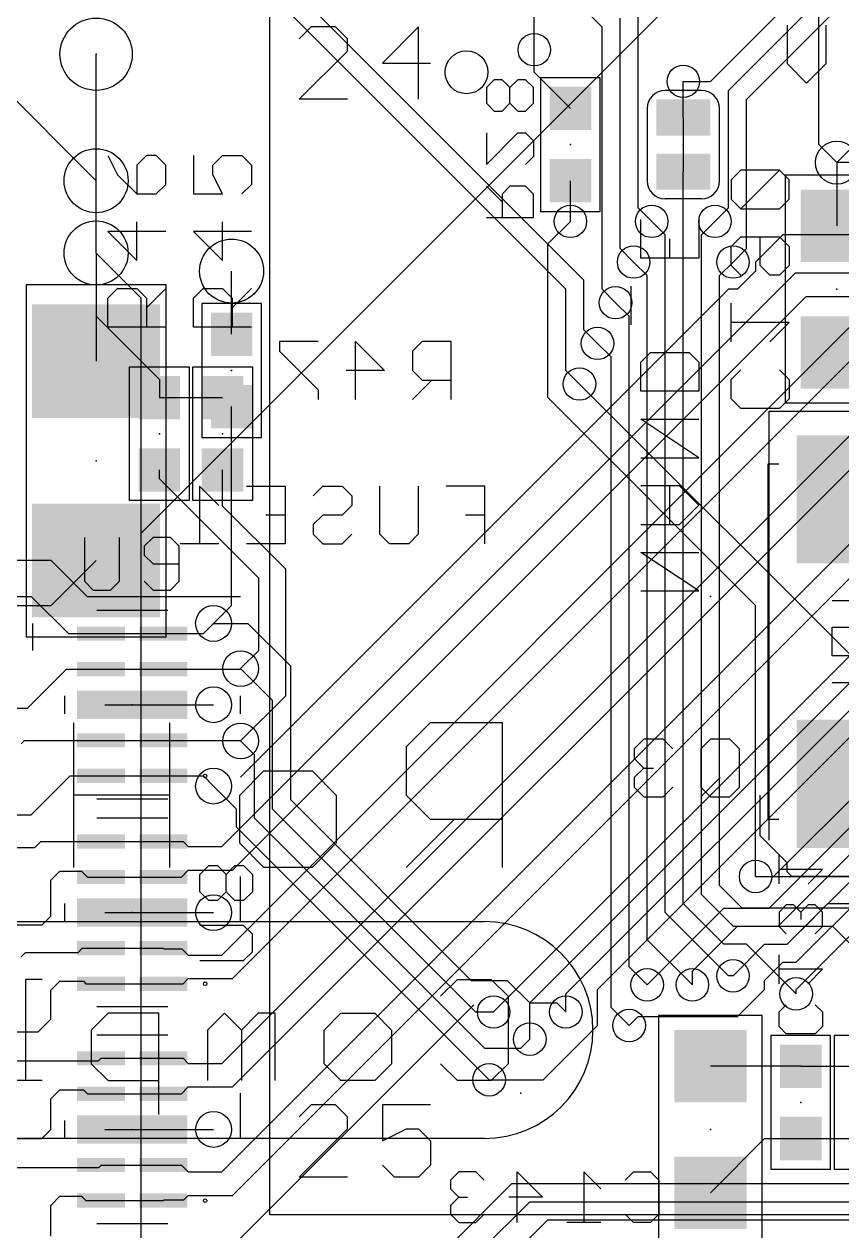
# Model space of a CAD drawing. Extents: x -61 to 136, y 23 to 123.
# Drawn here: x 42.3 to 53.79, y 64.23 to 81.2 of the extents above; entities that cross this region are included whole.
import ezdxf

# ---------------------------------------------------------------- set-up
doc = ezdxf.new("R2010")
doc.units = 0
for name, color, linetype in [('1', 14, 'CONTINUOUS'), ('13', 94, 'CONTINUOUS'), ('14', 94, 'CONTINUOUS'), ('16', 134, 'CONTINUOUS'), ('18', 94, 'CONTINUOUS'), ('21', 251, 'CONTINUOUS'), ('22', 54, 'CONTINUOUS'), ('23', 251, 'CONTINUOUS'), ('24', 54, 'CONTINUOUS'), ('25', 251, 'CONTINUOUS'), ('26', 54, 'CONTINUOUS'), ('3', 214, 'CONTINUOUS'), ('39', 14, 'CONTINUOUS'), ('40', 134, 'CONTINUOUS'), ('41', 14, 'CONTINUOUS')]:
    doc.layers.add(name, color=color, linetype=linetype)

# ---------------------------------------------------------------- blocks, each defined once
blk = doc.blocks.new('PIE')
blk.add_circle((0, 0), 0.5)
blk = doc.blocks.new('RECT')
blk.add_solid([(-0.5, -0.5), (0.5, -0.5), (-0.5, 0.5), (0.5, 0.5)])
blk = doc.blocks.new('ROUNDV')
blk.add_circle((0, 0), 0.5)

msp = doc.modelspace()

# ---------------------------------------------------------------- linework, layer by layer
at = {"layer": '1'}
for p, q in [((49.911, 77.47), (43.561, 83.82)), ((50.165, 77.597), (43.815, 83.947)), ((50.419, 81.153), (49.193, 82.379)), ((52.451, 80.137), (54.693, 82.379)), ((51.943, 80.391), (53.693, 82.141)), ((52.197, 80.264), (54.193, 82.26)), ((49.4665, 80.8355), (49.4665, 81.7245)), ((50.673, 78.0415), (50.673, 81.28)), ((50.927, 78.613), (50.927, 81.407)), ((50.419, 77.47), (50.419, 81.153)), ((51.562, 80.391), (51.943, 80.391)), ((52.197, 78.613), (52.197, 80.264)), ((52.451, 78.0415), (52.451, 80.137)), ((43.307, 77.978), (43.307, 78.994)), ((51.1175, 78.4225), (50.927, 78.613)), ((52.0065, 78.4225), (52.197, 78.613)), ((50.8635, 77.851), (50.673, 78.0415)), ((52.2605, 77.851), (52.451, 78.0415)), ((43.307, 77.978), (43.307, 77.089)), ((45.0723, 69.6341), (53.1368, 77.6986)), ((53.1368, 77.6986), (57.1246, 77.6986)), ((50.165, 76.8985), (50.165, 77.597)), ((45.2247, 69.3039), (53.2892, 77.3684)), ((49.911, 76.327), (49.911, 77.47)), ((50.6095, 77.2795), (50.419, 77.47)), ((53.2892, 77.3684), (57.1754, 77.3684)), ((43.307, 77.089), (44.196, 76.2)), ((45.0723, 68.1101), (53.8988, 76.9366)), ((50.3555, 76.708), (50.165, 76.8985)), ((45.2247, 67.7799), (54.0512, 76.6064)), ((50.1015, 76.1365), (49.911, 76.327)), ((44.196, 76.2), (44.196, 75.946)), ((45.0723, 66.5861), (54.6608, 76.1746)), ((44.196, 75.946), (45.085, 75.946)), ((45.2247, 66.2559), (54.8132, 75.8444)), ((45.0723, 65.0621), (55.4228, 75.4126)), ((45.2247, 64.7319), (55.5752, 75.0824)), ((44.196, 74.803), (44.196, 74.93)), ((45.593, 73.406), (44.196, 74.803)), ((45.085, 74.422), (45.085, 74.93)), ((45.974, 73.533), (45.085, 74.422)), ((48.895, 67.31), (55.626, 74.041)), ((49.403, 67.437), (55.753, 73.787)), ((45.974, 71.755), (45.974, 73.533)), ((49.911, 67.564), (55.88, 73.533)), ((45.593, 72.39), (45.593, 73.406)), ((50.3555, 67.6275), (56.007, 73.279)), ((42.164, 73.152), (42.3926, 73.152)), ((42.3926, 73.152), (42.9166, 72.628)), ((44.815, 72.628), (44.958, 72.771)), ((42.9166, 72.628), (43.3775, 72.628)), ((43.3775, 72.628), (44.2525, 72.628)), ((44.2525, 72.628), (44.815, 72.628)), ((45.339, 72.136), (45.593, 72.39)), ((42.3446, 71.58), (42.8926, 72.128)), ((42.8926, 72.128), (43.3775, 72.128)), ((43.3775, 72.128), (44.2525, 72.128)), ((44.2525, 72.128), (45.331, 72.128)), ((45.331, 72.128), (45.339, 72.136)), ((45.339, 71.12), (45.974, 71.755)), ((41.491, 71.58), (42.3446, 71.58)), ((43.4275, 71.628), (44.2025, 71.628)), ((44.2025, 71.628), (44.958, 71.628)), ((42.251, 71.08), (42.299, 71.128)), ((42.299, 71.128), (43.3775, 71.128)), ((43.3775, 71.128), (44.2525, 71.128)), ((44.2525, 71.128), (45.331, 71.128)), ((45.331, 71.128), (45.339, 71.12)), ((52.832, 69.215), (54.61, 70.993)), ((52.7685, 68.7705), (54.737, 70.739)), ((42.394, 70.08), (42.942, 70.628)), ((42.942, 70.628), (43.3775, 70.628)), ((43.3775, 70.628), (44.2525, 70.628)), ((44.2525, 70.628), (44.815, 70.628)), ((44.815, 70.628), (44.958, 70.485)), ((52.8955, 68.5165), (54.864, 70.485)), ((53.0225, 68.2625), (54.991, 70.231)), ((41.491, 70.08), (42.394, 70.08)), ((53.1495, 68.0085), (55.118, 69.977)), ((53.1495, 67.6275), (55.245, 69.723)), ((41.5324, 69.6214), (42.4434, 69.6214)), ((42.4434, 69.6214), (42.529, 69.707)), ((42.529, 69.707), (43.3775, 69.707)), ((43.3775, 69.707), (44.2525, 69.707)), ((44.2525, 69.707), (44.5295, 69.707)), ((44.5295, 69.707), (44.6024, 69.6341)), ((44.6024, 69.6341), (45.0723, 69.6341)), ((42.672, 69.1642), (42.799, 69.2912)), ((42.799, 69.2912), (43.1038, 69.2912)), ((43.1038, 69.2912), (43.188, 69.207)), ((43.188, 69.207), (43.3775, 69.207)), ((43.3775, 69.207), (44.2525, 69.207)), ((44.2525, 69.207), (44.5055, 69.207)), ((44.5055, 69.207), (44.6024, 69.3039)), ((44.6024, 69.3039), (45.2247, 69.3039)), ((52.578, 69.215), (52.832, 69.215)), ((42.672, 68.6562), (42.672, 69.1642)), ((43.4275, 68.707), (44.2025, 68.707)), ((44.2025, 68.707), (44.958, 68.707)), ((51.054, 67.691), (52.1335, 68.7705)), ((52.1335, 68.7705), (52.7685, 68.7705)), ((42.545, 68.5292), (41.5418, 68.5292)), ((42.545, 68.5292), (42.672, 68.6562)), ((51.689, 67.8815), (52.324, 68.5165)), ((52.324, 68.5165), (52.8955, 68.5165)), ((43.053, 68.1482), (43.1118, 68.207)), ((43.1118, 68.207), (43.3775, 68.207)), ((43.3775, 68.207), (44.2525, 68.207)), ((44.2525, 68.207), (44.2605, 68.199)), ((44.2605, 68.199), (44.5135, 68.199)), ((44.5135, 68.199), (44.6024, 68.1101)), ((52.2605, 67.818), (52.705, 68.2625)), ((52.705, 68.2625), (53.0225, 68.2625)), ((42.2482, 68.08), (42.3164, 68.1482)), ((42.3164, 68.1482), (43.053, 68.1482)), ((44.6024, 68.1101), (45.0723, 68.1101)), ((51.689, 67.691), (51.689, 67.8815)), ((52.705, 67.7545), (52.959, 68.0085)), ((52.959, 68.0085), (53.1495, 68.0085)), ((42.672, 67.6148), (42.799, 67.7418)), ((42.799, 67.7418), (43.1292, 67.7418)), ((43.1292, 67.7418), (43.164, 67.707)), ((43.164, 67.707), (43.3775, 67.707)), ((43.3775, 67.707), (44.2525, 67.707)), ((44.2525, 67.707), (44.5295, 67.707)), ((44.5295, 67.707), (44.6024, 67.7799)), ((44.6024, 67.7799), (45.2247, 67.7799)), ((52.705, 67.6275), (52.705, 67.7545)), ((42.672, 67.2084), (42.672, 67.6148)), ((49.911, 67.31), (49.911, 67.564)), ((50.3555, 67.1195), (50.3555, 67.6275)), ((52.324, 67.2465), (52.705, 67.6275)), ((53.1495, 67.564), (53.1495, 67.6275)), ((49.403, 66.929), (49.403, 67.437)), ((42.4942, 67.0306), (42.672, 67.2084)), ((50.8, 67.1195), (50.927, 67.2465)), ((50.927, 67.2465), (52.324, 67.2465)), ((41.5404, 67.0306), (42.4942, 67.0306)), ((49.5935, 66.3575), (50.3555, 67.1195)), ((43.3427, 66.6242), (43.3775, 66.659)), ((43.3775, 66.659), (44.2525, 66.659)), ((44.2525, 66.659), (44.5295, 66.659)), ((44.5295, 66.659), (44.6024, 66.5861)), ((41.5352, 66.6242), (43.3427, 66.6242)), ((44.6024, 66.5861), (45.0723, 66.5861)), ((48.8315, 66.3575), (49.5935, 66.3575)), ((42.672, 66.0908), (42.799, 66.2178)), ((42.799, 66.2178), (43.1292, 66.2178)), ((43.1292, 66.2178), (43.188, 66.159)), ((43.188, 66.159), (43.3775, 66.159)), ((43.3775, 66.159), (44.2525, 66.159)), ((44.2525, 66.159), (44.5055, 66.159)), ((44.5055, 66.159), (44.6024, 66.2559)), ((44.6024, 66.2559), (45.2247, 66.2559)), ((42.672, 65.659), (42.672, 66.0908)), ((42.545, 65.532), (42.672, 65.659)), ((43.4275, 65.659), (44.2025, 65.659)), ((44.2025, 65.659), (44.958, 65.659)), ((41.539, 65.532), (42.545, 65.532)), ((43.3441, 65.1256), (43.3775, 65.159)), ((43.3775, 65.159), (44.2525, 65.159)), ((44.2525, 65.159), (44.5055, 65.159)), ((44.5055, 65.159), (44.6024, 65.0621)), ((41.5366, 65.1256), (43.3441, 65.1256)), ((44.6024, 65.0621), (45.0723, 65.0621)), ((48.193, 63.941), (49.149, 64.897)), ((49.149, 64.897), (57.912, 64.897)), ((42.672, 64.5922), (42.799, 64.7192)), ((42.799, 64.7192), (43.1038, 64.7192)), ((43.1038, 64.7192), (43.164, 64.659)), ((43.164, 64.659), (43.3775, 64.659)), ((43.3775, 64.659), (44.2525, 64.659)), ((44.2525, 64.659), (44.2619, 64.6684)), ((44.2619, 64.6684), (44.5389, 64.6684)), ((44.5389, 64.6684), (44.6024, 64.7319)), ((44.6024, 64.7319), (45.2247, 64.7319)), ((48.693, 63.933), (49.403, 64.643)), ((49.403, 64.643), (58.039, 64.643)), ((42.672, 64.1604), (42.672, 64.5922)), ((49.193, 63.925), (49.657, 64.389)), ((49.657, 64.389), (58.166, 64.389))]:
    msp.add_line(p, q, dxfattribs=at)
at = {"layer": '13'}
for p, q in [((43.942, 74.041), (53.086, 83.185)), ((43.307, 78.994), (40.386, 81.915)), ((55.245, 79.248), (53.721, 79.248)), ((43.307, 77.978), (43.307, 78.994)), ((43.942, 54.356), (43.942, 74.041))]:
    msp.add_line(p, q, dxfattribs=at)
at = {"layer": '14'}
for p, q in [((53.467, 79.502), (53.467, 86.995)), ((53.721, 79.248), (53.467, 79.502)), ((55.245, 79.248), (53.721, 79.248)), ((43.307, 77.978), (43.307, 78.994)), ((49.657, 78.105), (49.9745, 78.4225)), ((49.657, 75.946), (49.657, 78.105)), ((43.942, 77.343), (43.307, 77.978)), ((43.942, 58.4454), (43.942, 77.343)), ((52.578, 73.025), (49.657, 75.946)), ((52.578, 69.215), (52.578, 73.025)), ((52.578, 69.215), (55.499, 69.215)), ((53.213, 68.453), (53.594, 68.834)), ((53.594, 68.834), (54.864, 68.834))]:
    msp.add_line(p, q, dxfattribs=at)
at = {"layer": '16'}
for p, q in [((43.307, 78.994), (43.307, 80.772)), ((49.4665, 80.518), (49.4665, 80.8355)), ((49.9745, 80.01), (49.4665, 80.518)), ((51.562, 79.883), (51.562, 80.391)), ((51.562, 79.883), (51.562, 79.121)), ((51.562, 79.883), (51.562, 79.121)), ((53.721, 79.248), (53.975, 79.502)), ((53.721, 79.248), (53.721, 78.359)), ((51.562, 68.834), (51.562, 79.121)), ((43.307, 77.978), (43.307, 78.994)), ((49.9745, 78.4225), (49.9745, 78.994)), ((51.308, 78.232), (51.1175, 78.4225)), ((51.816, 78.232), (52.0065, 78.4225)), ((51.308, 68.707), (51.308, 78.232)), ((51.816, 68.961), (51.816, 78.232)), ((43.307, 77.978), (43.307, 76.457)), ((45.212, 76.835), (45.212, 77.724)), ((51.054, 77.6605), (50.8635, 77.851)), ((52.07, 77.6605), (52.2605, 77.851)), ((51.054, 68.326), (51.054, 77.6605)), ((52.07, 69.088), (52.07, 77.6605)), ((50.8, 77.089), (50.6095, 77.2795)), ((50.8, 67.945), (50.8, 77.089)), ((50.546, 76.5175), (50.3555, 76.708)), ((50.546, 67.3735), (50.546, 76.5175)), ((45.212, 73.025), (45.212, 75.819)), ((52.7685, 75.7555), (55.9435, 75.7555)), ((52.7685, 69.723), (52.7685, 75.7555)), ((42.675, 73.025), (43.307, 73.657)), ((39.878, 73.025), (42.675, 73.025)), ((44.958, 72.771), (45.212, 73.025)), ((44.958, 72.771), (45.4406, 72.771)), ((45.4406, 72.771), (46.0375, 72.1741)), ((45.339, 72.136), (45.7835, 71.6915)), ((46.0375, 72.1741), (46.0375, 70.2945)), ((45.7835, 71.6915), (45.7835, 70.1675)), ((45.339, 71.12), (45.5295, 70.9295)), ((45.5295, 70.9295), (45.5295, 70.0405)), ((44.958, 70.485), (45.2755, 70.1675)), ((46.0375, 70.2945), (48.5775, 67.7545)), ((52.6415, 69.7865), (52.6415, 70.358)), ((45.2755, 70.1675), (45.2755, 69.9135)), ((45.7835, 70.1675), (48.641, 67.31)), ((45.2755, 69.9135), (48.8315, 66.3575)), ((45.5295, 70.0405), (48.768, 66.802)), ((53.0225, 69.4055), (52.6415, 69.7865)), ((53.0225, 69.2785), (53.0225, 69.4055)), ((53.086, 69.215), (53.0225, 69.2785)), ((55.118, 69.215), (53.086, 69.215)), ((52.3875, 68.7705), (52.07, 69.088)), ((52.2605, 68.5165), (51.816, 68.961)), ((52.197, 67.818), (51.308, 68.707)), ((52.1335, 68.2625), (51.562, 68.834)), ((54.1655, 68.7705), (52.3875, 68.7705)), ((52.2605, 68.5165), (53.6575, 68.5165)), ((53.6575, 68.5165), (54.1655, 68.0085)), ((51.689, 67.691), (51.054, 68.326)), ((52.451, 68.2625), (52.1335, 68.2625)), ((53.1495, 67.564), (52.451, 68.2625)), ((51.054, 67.691), (50.8, 67.945)), ((48.5775, 67.7545), (49.0855, 67.7545)), ((49.0855, 67.7545), (49.403, 67.437)), ((52.2605, 67.818), (52.197, 67.818)), ((49.403, 67.437), (49.784, 67.437)), ((49.784, 67.437), (49.911, 67.31)), ((50.546, 67.3735), (50.8, 67.1195)), ((48.641, 67.31), (48.895, 67.31)), ((49.276, 66.802), (49.403, 66.929)), ((48.768, 66.802), (49.276, 66.802)), ((53.213, 66.548), (51.943, 66.548)), ((53.213, 66.548), (54.102, 66.548)), ((51.943, 64.77), (52.705, 65.532)), ((52.705, 65.532), (53.213, 65.532)), ((53.213, 65.532), (54.102, 65.532))]:
    msp.add_line(p, q, dxfattribs=at)
at = {"layer": '21'}
for p, q in [((45.748, 64.457), (45.748, 81.852)), ((46.3319, 81.1559), (46.1624, 80.9864)), ((46.6708, 81.1559), (46.3319, 81.1559)), ((46.8403, 80.9864), (46.6708, 81.1559)), ((47.8402, 81.1559), (47.3318, 80.6474)), ((47.8402, 80.139), (47.8402, 81.1559)), ((46.8403, 80.8169), (46.8403, 80.9864)), ((46.1624, 80.139), (46.8403, 80.8169)), ((47.3318, 80.6474), (48.0097, 80.6474)), ((46.8403, 80.139), (46.1624, 80.139)), ((44.315, 72.953), (43.315, 72.953)), ((44.315, 70.303), (43.315, 70.303)), ((44.315, 70.032), (43.315, 70.032)), ((44.315, 67.382), (43.315, 67.382)), ((44.315, 66.984), (43.315, 66.984)), ((46.3319, 66.0059), (46.1624, 65.8364)), ((46.6708, 66.0059), (46.3319, 66.0059)), ((46.8403, 65.8364), (46.6708, 66.0059)), ((48.0097, 66.0059), (47.3318, 66.0059)), ((47.3318, 66.0059), (47.3318, 65.4974)), ((46.8403, 65.6669), (46.8403, 65.8364)), ((46.1624, 64.989), (46.8403, 65.6669)), ((47.3318, 65.4974), (47.6708, 65.6669)), ((47.6708, 65.6669), (47.8402, 65.6669)), ((47.8402, 65.6669), (48.0097, 65.4974)), ((48.0097, 65.4974), (48.0097, 65.1585)), ((47.5013, 64.989), (47.3318, 65.1585)), ((48.0097, 65.1585), (47.8402, 64.989)), ((46.8403, 64.989), (46.1624, 64.989)), ((47.8402, 64.989), (47.5013, 64.989)), ((58.138, 64.457), (45.748, 64.457)), ((44.315, 64.334), (43.315, 64.334))]:
    msp.add_line(p, q, dxfattribs=at)
for centre in [(44.84, 70.628), (44.84, 67.707), (44.84, 64.659)]:
    msp.add_circle(centre, 0.025, dxfattribs=at)
at = {"layer": '22'}
for p, q in [((51.816, 80.264), (51.308, 80.264)), ((51.054, 80.01), (51.054, 78.994)), ((52.07, 78.994), (52.07, 80.01)), ((51.816, 78.74), (51.308, 78.74)), ((52.756, 70.017), (52.756, 75.017)), ((52.756, 75.017), (52.906, 75.017)), ((53.656, 73.092), (54.356, 73.092)), ((53.656, 72.717), (55.056, 72.717)), ((53.656, 72.317), (53.656, 72.717)), ((55.056, 72.317), (53.656, 72.317)), ((53.656, 71.942), (54.356, 71.942)), ((42.9886, 71.3757), (42.9886, 69.342)), ((44.3444, 69.342), (44.3444, 71.3757)), ((48.0051, 71.3757), (47.6662, 71.0368)), ((49.022, 71.3757), (48.0051, 71.3757)), ((49.022, 69.342), (49.022, 71.3757)), ((47.6662, 71.0368), (47.6662, 70.3589)), ((45.3274, 70.3589), (45.6663, 70.6978)), ((45.6663, 70.6978), (46.3442, 70.6978)), ((46.3442, 70.6978), (46.6832, 70.3589)), ((44.3444, 70.3589), (42.9886, 70.3589)), ((45.3274, 69.681), (45.3274, 70.3589)), ((46.6832, 70.3589), (46.6832, 69.681)), ((47.6662, 70.3589), (48.0051, 70.0199)), ((48.3441, 70.0199), (47.6662, 69.342)), ((48.0051, 70.0199), (49.022, 70.0199)), ((52.906, 70.017), (52.756, 70.017)), ((45.6663, 69.342), (45.3274, 69.681)), ((46.6832, 69.681), (46.3442, 69.342)), ((46.3442, 69.342), (45.6663, 69.342)), ((36.957, 68.58), (48.768, 68.58)), ((42.5496, 67.7684), (42.3123, 67.7684)), ((42.3123, 67.7684), (42.3123, 66.3448)), ((48.1491, 67.5311), (48.3864, 67.7684)), ((48.3864, 67.7684), (48.8609, 67.7684)), ((48.8609, 67.7684), (49.0982, 67.5311)), ((49.0982, 67.5311), (49.0982, 66.5821)), ((43.4749, 67.2939), (43.2377, 67.0566)), ((44.1867, 67.2939), (43.4749, 67.2939)), ((44.1867, 65.8703), (44.1867, 67.2939)), ((45.1121, 67.2939), (44.8748, 67.0566)), ((45.3494, 67.0566), (45.1121, 67.2939)), ((45.5866, 67.2939), (45.3494, 67.0566)), ((45.8239, 67.2939), (45.5866, 67.2939)), ((45.8239, 66.3448), (45.8239, 67.2939)), ((46.512, 67.0566), (46.7492, 67.2939)), ((46.7492, 67.2939), (47.2238, 67.2939)), ((47.2238, 67.2939), (47.461, 67.0566)), ((43.2377, 67.0566), (43.2377, 66.5821)), ((44.8748, 67.0566), (44.8748, 66.3448)), ((45.3494, 67.0566), (45.3494, 66.3448)), ((46.512, 66.5821), (46.512, 67.0566)), ((47.461, 67.0566), (47.461, 66.5821)), ((43.2377, 66.5821), (43.4749, 66.3448)), ((46.7492, 66.3448), (46.512, 66.5821)), ((47.461, 66.5821), (47.2238, 66.3448)), ((48.3864, 66.3448), (48.1491, 66.5821)), ((49.0982, 66.5821), (48.8609, 66.3448)), ((42.5496, 66.3448), (42.075, 66.3448)), ((43.4749, 66.3448), (44.1867, 66.3448)), ((47.2238, 66.3448), (46.7492, 66.3448)), ((48.8609, 66.3448), (48.3864, 66.3448)), ((48.768, 65.532), (36.957, 65.532))]:
    msp.add_line(p, q, dxfattribs=at)
for centre, radius, start, end in [((51.308, 80.01), 0.254, 90, 180), ((51.816, 80.01), 0.254, 0, 90), ((51.308, 78.994), 0.254, 180, 270), ((51.816, 78.994), 0.254, 270, 0), ((48.768, 67.056), 1.524, 0, 90), ((48.768, 67.056), 1.524, 270, 0)]:
    msp.add_arc(centre, radius, start, end, dxfattribs=at)
at = {"layer": '23'}
for p in [(44.196, 75.438), (45.085, 75.438), (51.943, 73.152), (43.815, 71.628), (43.815, 68.707), (43.815, 65.659)]:
    msp.add_point(p, dxfattribs=at)
at = {"layer": '24'}
for p in [(43.307, 80.772), (49.9745, 79.502), (51.562, 79.502), (53.721, 77.47), (45.212, 76.327), (43.307, 75.057), (49.276, 66.167), (53.213, 66.04), (51.943, 65.659)]:
    msp.add_point(p, dxfattribs=at)
at = {"layer": '25'}
for p, q in [((43.4714, 79.35), (43.607, 79.0788)), ((44.0137, 79.35), (43.8782, 79.2144)), ((43.8782, 79.2144), (43.8782, 78.8076)), ((44.1493, 79.35), (44.0137, 79.35)), ((44.2849, 79.2144), (44.1493, 79.35)), ((44.2849, 78.9432), (44.2849, 79.2144)), ((44.6779, 79.35), (44.6779, 78.8076)), ((44.9491, 79.2144), (45.0847, 79.35)), ((44.9491, 79.0788), (44.9491, 79.2144)), ((45.0847, 79.35), (45.3558, 79.35)), ((45.3558, 79.35), (45.4914, 79.2144)), ((45.4914, 79.2144), (45.4914, 78.9432)), ((43.607, 79.0788), (43.8782, 78.8076)), ((45.0847, 78.8076), (44.9491, 79.0788)), ((44.1493, 78.8076), (44.2849, 78.9432)), ((45.4914, 78.9432), (45.3558, 78.8076)), ((43.8782, 78.8076), (44.1493, 78.8076)), ((44.6779, 78.8076), (45.0847, 78.8076)), ((43.8782, 77.8721), (43.8782, 78.4144)), ((45.0847, 77.8721), (45.0847, 78.4144)), ((44.2849, 78.2789), (43.4714, 78.2789)), ((43.4714, 78.2789), (43.8782, 77.8721)), ((45.4914, 78.2789), (44.6779, 78.2789)), ((44.6779, 78.2789), (45.0847, 77.8721)), ((43.4714, 77.3433), (43.607, 77.4789)), ((43.607, 77.4789), (43.8782, 77.4789)), ((43.8782, 77.4789), (44.0137, 77.3433)), ((44.0137, 77.2078), (44.2849, 77.4789)), ((44.6779, 77.3433), (44.8135, 77.4789)), ((44.8135, 77.4789), (45.0847, 77.4789)), ((45.0847, 77.4789), (45.2202, 77.3433)), ((45.2202, 77.2078), (45.4914, 77.4789)), ((43.4714, 76.9366), (43.4714, 77.3433)), ((44.0137, 77.3433), (44.0137, 76.9366)), ((44.6779, 76.9366), (44.6779, 77.3433)), ((45.2202, 77.3433), (45.2202, 76.9366)), ((44.2849, 76.9366), (43.4714, 76.9366)), ((45.4914, 76.9366), (44.6779, 76.9366)), ((43.1419, 73.9781), (43.1419, 73.3638)), ((43.6334, 73.3638), (43.6334, 73.9781)), ((44.1067, 73.9781), (43.9839, 73.8553)), ((44.3525, 73.9781), (44.1067, 73.9781)), ((44.4753, 73.8553), (44.3525, 73.9781)), ((43.9839, 73.8553), (43.9839, 73.7324)), ((44.4753, 73.3638), (44.4753, 73.8553)), ((43.9839, 73.7324), (44.1067, 73.6095)), ((44.1067, 73.6095), (44.4753, 73.6095)), ((43.1419, 73.3638), (43.2648, 73.2409)), ((43.5105, 73.2409), (43.6334, 73.3638)), ((43.9839, 73.3638), (44.1067, 73.2409)), ((44.3525, 73.2409), (44.4753, 73.3638)), ((43.2648, 73.2409), (43.5105, 73.2409)), ((44.1067, 73.2409), (44.3525, 73.2409)), ((44.7669, 69.2445), (44.8897, 69.3674)), ((44.7669, 68.9987), (44.7669, 69.2445)), ((44.8897, 69.3674), (45.0126, 69.3674)), ((45.0126, 69.3674), (45.1355, 69.2445)), ((45.1355, 69.2445), (45.2584, 69.3674)), ((45.1355, 68.9987), (45.1355, 69.2445)), ((45.2584, 69.3674), (45.3812, 69.3674)), ((45.3812, 69.3674), (45.5041, 69.2445)), ((45.5041, 69.2445), (45.5041, 68.9987)), ((44.8897, 68.8759), (44.7669, 68.9987)), ((45.0126, 68.8759), (44.8897, 68.8759)), ((45.1355, 68.9987), (45.0126, 68.8759)), ((45.2584, 68.8759), (45.1355, 68.9987)), ((45.3812, 68.8759), (45.2584, 68.8759)), ((45.5041, 68.9987), (45.3812, 68.8759)), ((45.3812, 68.5254), (44.7669, 68.5254)), ((45.5041, 68.4025), (45.3812, 68.5254)), ((45.5041, 68.1568), (45.5041, 68.4025)), ((44.7669, 68.0339), (45.3812, 68.0339)), ((45.3812, 68.0339), (45.5041, 68.1568))]:
    msp.add_line(p, q, dxfattribs=at)
at = {"layer": '26'}
for p, q in [((53.0243, 80.6368), (53.0243, 81.1791)), ((53.5666, 81.1791), (53.5666, 80.6368)), ((53.2954, 80.3656), (53.0243, 80.6368)), ((53.5666, 80.6368), (53.2954, 80.3656)), ((48.9036, 80.4134), (48.7934, 80.3033)), ((49.0137, 80.4134), (48.9036, 80.4134)), ((49.1239, 80.3033), (49.0137, 80.4134)), ((49.234, 80.4134), (49.1239, 80.3033)), ((49.3442, 80.4134), (49.234, 80.4134)), ((49.4544, 80.3033), (49.3442, 80.4134)), ((48.7934, 80.3033), (48.7934, 80.0829)), ((49.1239, 80.0829), (49.1239, 80.3033)), ((49.4544, 80.0829), (49.4544, 80.3033)), ((48.7934, 80.0829), (48.9036, 79.9728)), ((49.0137, 79.9728), (49.1239, 80.0829)), ((49.1239, 80.0829), (49.234, 79.9728)), ((49.3442, 79.9728), (49.4544, 80.0829)), ((48.9036, 79.9728), (49.0137, 79.9728)), ((49.234, 79.9728), (49.3442, 79.9728)), ((48.7934, 79.665), (48.7934, 79.2244)), ((48.7934, 79.2244), (49.234, 79.665)), ((49.234, 79.665), (49.3442, 79.665)), ((49.3442, 79.665), (49.4544, 79.5549)), ((49.4544, 79.5549), (49.4544, 79.3345)), ((49.4544, 79.3345), (49.3442, 79.2244)), ((52.3707, 79.1425), (52.2351, 79.0069)), ((52.913, 79.1425), (52.3707, 79.1425)), ((52.3707, 78.6002), (52.913, 79.1425)), ((53.0486, 79.0069), (52.913, 79.1425)), ((49.0137, 78.6963), (48.7934, 78.9166)), ((49.1239, 78.9166), (49.0137, 78.8064)), ((49.3442, 78.9166), (49.1239, 78.9166)), ((49.4544, 78.8064), (49.3442, 78.9166)), ((52.2351, 79.0069), (52.2351, 78.7357)), ((53.0486, 78.7357), (53.0486, 79.0069)), ((49.0137, 78.8064), (49.0137, 78.476)), ((49.4544, 78.476), (49.4544, 78.8064)), ((52.2351, 78.7357), (52.3707, 78.6002)), ((52.913, 78.6002), (53.0486, 78.7357)), ((52.3707, 78.6002), (52.913, 78.6002)), ((48.7934, 78.476), (49.4544, 78.476)), ((50.9651, 77.9061), (50.9651, 78.4484)), ((51.7786, 78.4484), (51.7786, 77.9061)), ((52.2351, 78.0714), (52.3707, 78.207)), ((52.3707, 78.207), (52.913, 78.207)), ((52.6418, 77.8002), (52.6418, 78.207)), ((52.913, 78.207), (53.0486, 78.0714)), ((51.3718, 77.9061), (51.3718, 78.1772)), ((52.2351, 77.8002), (52.2351, 78.0714)), ((53.0486, 78.0714), (53.0486, 77.8002)), ((51.7786, 77.9061), (50.9651, 77.9061)), ((52.3707, 77.6646), (52.2351, 77.8002)), ((52.7774, 77.6646), (52.6418, 77.8002)), ((53.0486, 77.8002), (52.913, 77.6646)), ((52.913, 77.6646), (52.7774, 77.6646)), ((50.8295, 76.9706), (50.8295, 77.5129)), ((52.2351, 76.7291), (52.2351, 77.2714)), ((53.0486, 77.0003), (52.2351, 77.0003)), ((52.7774, 76.7291), (53.0486, 77.0003)), ((46.4269, 76.7341), (45.8846, 76.7341)), ((45.8846, 76.7341), (45.8846, 76.5985)), ((46.9557, 75.9206), (46.9557, 76.7341)), ((46.9557, 76.7341), (47.3624, 76.3273)), ((47.8912, 76.7341), (47.7556, 76.5985)), ((48.298, 76.7341), (47.8912, 76.7341)), ((48.298, 75.9206), (48.298, 76.7341)), ((45.8846, 76.5985), (46.4269, 76.0562)), ((47.7556, 76.5985), (47.7556, 76.3273)), ((50.9651, 76.4418), (51.1007, 76.5774)), ((51.1007, 76.5774), (51.643, 76.5774)), ((51.643, 76.5774), (51.7786, 76.4418)), ((47.3624, 76.3273), (46.8201, 76.3273)), ((47.7556, 76.3273), (47.8912, 76.1918)), ((50.9651, 76.035), (50.9651, 76.4418)), ((51.7786, 76.4418), (51.7786, 76.035)), ((52.2351, 76.2003), (52.3707, 76.3359)), ((52.913, 76.3359), (53.0486, 76.2003)), ((48.0268, 76.1918), (47.7556, 75.9206)), ((47.8912, 76.1918), (48.298, 76.1918)), ((52.2351, 75.9292), (52.2351, 76.2003)), ((53.0486, 76.2003), (53.0486, 75.9292)), ((46.4269, 76.0562), (46.4269, 75.9206)), ((51.7786, 76.035), (50.9651, 76.035)), ((52.3707, 75.7936), (52.2351, 75.9292)), ((53.0486, 75.9292), (52.913, 75.7936)), ((52.913, 75.7936), (52.3707, 75.7936)), ((51.7786, 75.0995), (50.9651, 75.6419)), ((50.9651, 75.6419), (51.7786, 75.6419)), ((50.9651, 75.0995), (51.7786, 75.0995)), ((45.0299, 74.4309), (44.7588, 74.7021)), ((44.7588, 74.7021), (44.7588, 73.8886)), ((45.4231, 74.7021), (45.9654, 74.7021)), ((45.9654, 74.7021), (45.9654, 73.8886)), ((46.3586, 74.5665), (46.4942, 74.7021)), ((46.4942, 74.7021), (46.7654, 74.7021)), ((46.7654, 74.7021), (46.901, 74.5665)), ((47.2942, 74.0242), (47.2942, 74.7021)), ((47.8365, 74.7021), (47.8365, 74.0242)), ((48.772, 74.7021), (48.2297, 74.7021)), ((48.772, 73.8886), (48.772, 74.7021)), ((51.5074, 74.7063), (50.9651, 74.7063)), ((51.3718, 74.164), (51.3718, 74.7063)), ((51.7786, 74.4352), (51.5074, 74.7063)), ((46.901, 74.5665), (46.901, 74.4309)), ((45.9654, 74.2953), (45.6943, 74.2953)), ((46.4942, 74.2953), (46.3586, 74.1598)), ((46.7654, 74.2953), (46.4942, 74.2953)), ((46.901, 74.4309), (46.7654, 74.2953)), ((48.772, 74.2953), (48.5008, 74.2953)), ((51.5074, 74.164), (51.7786, 74.4352)), ((46.3586, 74.1598), (46.3586, 74.0242)), ((50.9651, 74.164), (51.5074, 74.164)), ((46.3586, 74.0242), (46.4942, 73.8886)), ((46.7654, 73.8886), (46.901, 74.0242)), ((47.4297, 73.8886), (47.2942, 74.0242)), ((47.8365, 74.0242), (47.7009, 73.8886)), ((45.0299, 73.8886), (44.4876, 73.8886)), ((45.9654, 73.8886), (45.4231, 73.8886)), ((46.4942, 73.8886), (46.7654, 73.8886)), ((47.7009, 73.8886), (47.4297, 73.8886)), ((51.7786, 73.2285), (50.9651, 73.7708)), ((50.9651, 73.7708), (51.7786, 73.7708)), ((50.9651, 73.2285), (51.7786, 73.2285)), ((51.0071, 71.1461), (50.8716, 71.0105)), ((51.2783, 71.1461), (51.0071, 71.1461)), ((51.4139, 71.0105), (51.2783, 71.1461)), ((51.9427, 71.1461), (51.8071, 71.0105)), ((52.2138, 71.1461), (51.9427, 71.1461)), ((52.3494, 71.0105), (52.2138, 71.1461)), ((50.8716, 71.0105), (50.8716, 70.8749)), ((51.8071, 71.0105), (51.8071, 70.4682)), ((52.3494, 70.4682), (52.3494, 71.0105)), ((50.8716, 70.8749), (51.0071, 70.7393)), ((51.0071, 70.7393), (50.8716, 70.6038)), ((51.0071, 70.7393), (51.1427, 70.7393)), ((50.8716, 70.6038), (50.8716, 70.4682)), ((52.0782, 70.6038), (51.8071, 70.3326)), ((50.8716, 70.4682), (51.0071, 70.3326)), ((51.2783, 70.3326), (51.4139, 70.4682)), ((51.8071, 70.4682), (51.9427, 70.3326)), ((52.2138, 70.3326), (52.3494, 70.4682)), ((51.0071, 70.3326), (51.2783, 70.3326)), ((51.9427, 70.3326), (52.2138, 70.3326)), ((52.9082, 69.1101), (52.9082, 69.5169)), ((53.5183, 69.3135), (52.9082, 69.3135)), ((53.3149, 69.1101), (53.5183, 69.3135)), ((53.0099, 68.8152), (52.9082, 68.7135)), ((52.9082, 68.7135), (52.9082, 68.5102)), ((53.1116, 68.8152), (53.0099, 68.8152)), ((53.2133, 68.7135), (53.1116, 68.8152)), ((53.3149, 68.8152), (53.2133, 68.7135)), ((53.2133, 68.7135), (53.2133, 68.6118)), ((53.4166, 68.8152), (53.3149, 68.8152)), ((53.5183, 68.7135), (53.4166, 68.8152)), ((53.5183, 68.5102), (53.5183, 68.7135)), ((52.9082, 68.5102), (53.0099, 68.4085)), ((53.4166, 68.4085), (53.5183, 68.5102)), ((52.9082, 67.7068), (52.9082, 68.1136)), ((53.5183, 67.9102), (52.9082, 67.9102)), ((53.3149, 67.7068), (53.5183, 67.9102)), ((52.9082, 67.3103), (53.0099, 67.4119)), ((53.4166, 67.4119), (53.5183, 67.3103)), ((52.9082, 67.1069), (52.9082, 67.3103)), ((53.5183, 67.3103), (53.5183, 67.1069)), ((53.0099, 67.0052), (52.9082, 67.1069)), ((53.4166, 67.0052), (53.0099, 67.0052)), ((53.5183, 67.1069), (53.4166, 67.0052)), ((48.4075, 65.0627), (48.2888, 64.9441)), ((48.6447, 65.0627), (48.4075, 65.0627)), ((48.7634, 64.9441), (48.6447, 65.0627)), ((49.226, 64.3509), (49.226, 65.0627)), ((49.226, 65.0627), (49.5819, 64.7068)), ((50.4005, 64.8254), (50.1633, 65.0627)), ((50.1633, 65.0627), (50.1633, 64.3509)), ((50.7446, 64.9441), (50.8632, 65.0627)), ((50.8632, 65.0627), (51.1005, 65.0627)), ((51.1005, 65.0627), (51.2191, 64.9441)), ((48.2888, 64.9441), (48.2888, 64.8254)), ((48.2888, 64.8254), (48.4075, 64.7068)), ((51.2191, 64.9441), (51.2191, 64.4695)), ((48.4075, 64.7068), (48.2888, 64.5882)), ((48.4075, 64.7068), (48.5261, 64.7068)), ((49.5819, 64.7068), (49.1074, 64.7068)), ((48.2888, 64.5882), (48.2888, 64.4695)), ((48.2888, 64.4695), (48.4075, 64.3509)), ((48.6447, 64.3509), (48.7634, 64.4695)), ((50.8632, 64.3509), (50.7446, 64.4695)), ((51.2191, 64.4695), (51.1005, 64.3509)), ((48.4075, 64.3509), (48.6447, 64.3509)), ((50.4005, 64.3509), (49.926, 64.3509)), ((51.1005, 64.3509), (50.8632, 64.3509))]:
    msp.add_line(p, q, dxfattribs=at)
at = {"layer": '3'}
msp.add_line((55.88, 70.358), (50.1015, 76.1365), dxfattribs=at)
at = {"layer": '39'}
for p, q in [((43.7769, 74.4982), (43.7769, 76.3778)), ((43.7769, 76.3778), (44.6151, 76.3778)), ((44.6151, 76.3778), (44.6151, 74.4982)), ((44.6659, 74.4982), (44.6659, 76.3778)), ((44.6659, 76.3778), (45.5041, 76.3778)), ((45.5041, 76.3778), (45.5041, 74.4982)), ((44.6151, 74.4982), (43.7769, 74.4982)), ((45.5041, 74.4982), (44.6659, 74.4982))]:
    msp.add_line(p, q, dxfattribs=at)
at = {"layer": '40'}
for p, q in [((50.3936, 80.4418), (49.5554, 80.4418)), ((49.5554, 80.4418), (49.5554, 78.5622)), ((50.3936, 78.5622), (50.3936, 80.4418)), ((54.45, 79.07), (52.992, 79.07)), ((52.992, 79.07), (52.992, 75.87)), ((49.5554, 78.5622), (50.3936, 78.5622)), ((42.324, 77.53), (42.324, 72.584)), ((44.29, 77.53), (42.324, 77.53)), ((44.29, 72.584), (44.29, 77.53)), ((45.6311, 77.2668), (44.7929, 77.2668)), ((44.7929, 77.2668), (44.7929, 75.3872)), ((45.6311, 75.3872), (45.6311, 77.2668)), ((52.992, 75.87), (54.45, 75.87)), ((44.7929, 75.3872), (45.6311, 75.3872)), ((42.324, 72.584), (44.29, 72.584)), ((51.214, 67.259), (51.214, 64.059)), ((52.672, 67.259), (51.214, 67.259)), ((52.672, 64.059), (52.672, 67.259)), ((52.7939, 66.9798), (52.7939, 65.1002)), ((53.6321, 66.9798), (52.7939, 66.9798)), ((53.6321, 65.1002), (53.6321, 66.9798)), ((53.6829, 66.9798), (53.6829, 65.1002)), ((54.5211, 66.9798), (53.6829, 66.9798)), ((52.7939, 65.1002), (53.6321, 65.1002)), ((53.6829, 65.1002), (54.5211, 65.1002))]:
    msp.add_line(p, q, dxfattribs=at)
at = {"layer": '41'}
for p, q in [((52.959, 78.232), (52.578, 77.851)), ((55.8165, 78.232), (52.959, 78.232)), ((52.578, 77.724), (52.324, 77.47)), ((52.578, 77.851), (52.578, 77.724)), ((52.197, 77.47), (45.339, 70.612)), ((52.324, 77.47), (52.197, 77.47)), ((39.624, 73.66), (42.672, 73.66)), ((42.672, 73.66), (43.18, 73.152)), ((43.18, 73.152), (45.339, 73.152)), ((42.418, 72.39), (42.418, 72.771)), ((42.8625, 71.755), (42.8625, 71.501)), ((45.339, 71.501), (45.339, 71.755)), ((45.339, 68.58), (45.339, 69.215)), ((42.8625, 68.834), (42.8625, 68.58)), ((45.2755, 64.0715), (48.6156, 67.4116)), ((45.339, 65.532), (45.339, 66.167)), ((42.8625, 65.786), (42.8625, 65.532))]:
    msp.add_line(p, q, dxfattribs=at)

# ---------------------------------------------------------------- block references
at = {"layer": '1', "rotation": 90}
for p, xscale, yscale in [((44.196, 75.946), 0.6096, 0.5842), ((45.085, 75.946), 0.6096, 0.5842), ((44.196, 74.93), 0.6096, 0.5842), ((45.085, 74.93), 0.6096, 0.5842), ((43.3775, 72.628), 0.2, 0.675), ((44.2525, 72.628), 0.2, 0.675), ((43.3775, 72.128), 0.2, 0.675), ((44.2525, 72.128), 0.2, 0.675), ((43.4275, 71.628), 0.4, 0.775), ((44.2025, 71.628), 0.4, 0.775), ((43.3775, 71.128), 0.2, 0.675), ((44.2525, 71.128), 0.2, 0.675), ((43.3775, 70.628), 0.2, 0.675), ((44.2525, 70.628), 0.2, 0.675), ((43.3775, 69.707), 0.2, 0.675), ((44.2525, 69.707), 0.2, 0.675), ((43.3775, 69.207), 0.2, 0.675), ((44.2525, 69.207), 0.2, 0.675), ((43.4275, 68.707), 0.4, 0.775), ((44.2025, 68.707), 0.4, 0.775), ((43.3775, 68.207), 0.2, 0.675), ((44.2525, 68.207), 0.2, 0.675), ((43.3775, 67.707), 0.2, 0.675), ((44.2525, 67.707), 0.2, 0.675), ((43.3775, 66.659), 0.2, 0.675), ((44.2525, 66.659), 0.2, 0.675), ((43.3775, 66.159), 0.2, 0.675), ((44.2525, 66.159), 0.2, 0.675), ((43.4275, 65.659), 0.4, 0.775), ((44.2025, 65.659), 0.4, 0.775), ((43.3775, 65.159), 0.2, 0.675), ((44.2525, 65.159), 0.2, 0.675), ((43.3775, 64.659), 0.2, 0.675), ((44.2525, 64.659), 0.2, 0.675)]:
    msp.add_blockref('RECT', p, dxfattribs=dict(at, xscale=xscale, yscale=yscale))
at = {"layer": '16', "xscale": 1.016, "yscale": 1.016}
msp.add_blockref('PIE', (43.307, 80.772), dxfattribs=at)
at = {"layer": '16'}
for p, xscale, yscale, rotation in [((49.9745, 80.01), 0.6096, 0.5842, 90), ((51.562, 79.883), 0.508, 0.762, 270), ((49.9745, 78.994), 0.6096, 0.5842, 90), ((51.562, 79.121), 0.508, 0.762, 270), ((53.721, 78.359), 1.016, 1.016, 90), ((43.307, 76.457), 1.6, 1.8, 270), ((45.212, 76.835), 0.6096, 0.5842, 90), ((53.721, 76.581), 1.016, 1.016, 90), ((45.212, 75.819), 0.6096, 0.5842, 90), ((54.356, 74.517), 1.8, 2.4, 270), ((43.307, 73.657), 1.6, 1.8, 270), ((54.356, 70.517), 1.8, 2.4, 270), ((51.943, 66.548), 1.016, 1.016, 270), ((53.213, 66.548), 0.6096, 0.5842, 270), ((53.213, 65.532), 0.6096, 0.5842, 270), ((51.943, 64.77), 1.016, 1.016, 270)]:
    msp.add_blockref('RECT', p, dxfattribs=dict(at, xscale=xscale, yscale=yscale, rotation=rotation))
at = {"layer": '18'}
for p, xscale, yscale in [((49.4665, 80.8355), 0.4572, 0.4572), ((49.4665, 80.8355), 0.4572, 0.4572), ((49.4665, 80.8355), 0.4572, 0.4572), ((49.4665, 80.8355), 0.4572, 0.4572), ((49.4665, 80.8355), 0.4572, 0.4572), ((49.4665, 80.8355), 0.4572, 0.4572), ((49.4665, 80.8355), 0.4572, 0.4572), ((49.4665, 80.8355), 0.4572, 0.4572), ((48.514, 80.518), 0.6032, 0.6032), ((48.514, 80.518), 0.6032, 0.6032), ((48.514, 80.518), 0.6032, 0.6032), ((48.514, 80.518), 0.6032, 0.6032), ((48.514, 80.518), 0.6032, 0.6032), ((48.514, 80.518), 0.6032, 0.6032), ((48.514, 80.518), 0.6032, 0.6032), ((48.514, 80.518), 0.6032, 0.6032), ((51.562, 80.391), 0.4572, 0.4572), ((51.562, 80.391), 0.4572, 0.4572), ((51.562, 80.391), 0.4572, 0.4572), ((51.562, 80.391), 0.4572, 0.4572), ((51.562, 80.391), 0.4572, 0.4572), ((51.562, 80.391), 0.4572, 0.4572), ((51.562, 80.391), 0.4572, 0.4572), ((51.562, 80.391), 0.4572, 0.4572), ((43.307, 78.994), 0.9, 0.9), ((43.307, 78.994), 0.9, 0.9), ((43.307, 78.994), 0.9, 0.9), ((43.307, 78.994), 0.9, 0.9), ((43.307, 78.994), 0.9, 0.9), ((43.307, 78.994), 0.9, 0.9), ((43.307, 78.994), 0.9, 0.9), ((43.307, 78.994), 0.9, 0.9), ((53.721, 79.248), 0.6032, 0.6032), ((53.721, 79.248), 0.6032, 0.6032), ((53.721, 79.248), 0.6032, 0.6032), ((53.721, 79.248), 0.6032, 0.6032), ((53.721, 79.248), 0.6032, 0.6032), ((53.721, 79.248), 0.6032, 0.6032), ((53.721, 79.248), 0.6032, 0.6032), ((53.721, 79.248), 0.6032, 0.6032), ((49.9745, 78.4225), 0.4572, 0.4572), ((49.9745, 78.4225), 0.4572, 0.4572), ((49.9745, 78.4225), 0.4572, 0.4572), ((49.9745, 78.4225), 0.4572, 0.4572), ((49.9745, 78.4225), 0.4572, 0.4572), ((49.9745, 78.4225), 0.4572, 0.4572), ((49.9745, 78.4225), 0.4572, 0.4572), ((49.9745, 78.4225), 0.4572, 0.4572), ((51.1175, 78.4225), 0.4572, 0.4572), ((51.1175, 78.4225), 0.4572, 0.4572), ((51.1175, 78.4225), 0.4572, 0.4572), ((51.1175, 78.4225), 0.4572, 0.4572), ((51.1175, 78.4225), 0.4572, 0.4572), ((51.1175, 78.4225), 0.4572, 0.4572), ((51.1175, 78.4225), 0.4572, 0.4572), ((51.1175, 78.4225), 0.4572, 0.4572), ((52.0065, 78.4225), 0.4572, 0.4572), ((52.0065, 78.4225), 0.4572, 0.4572), ((52.0065, 78.4225), 0.4572, 0.4572), ((52.0065, 78.4225), 0.4572, 0.4572), ((52.0065, 78.4225), 0.4572, 0.4572), ((52.0065, 78.4225), 0.4572, 0.4572), ((52.0065, 78.4225), 0.4572, 0.4572), ((52.0065, 78.4225), 0.4572, 0.4572), ((43.307, 77.978), 0.9, 0.9), ((43.307, 77.978), 0.9, 0.9), ((43.307, 77.978), 0.9, 0.9), ((43.307, 77.978), 0.9, 0.9), ((43.307, 77.978), 0.9, 0.9), ((43.307, 77.978), 0.9, 0.9), ((43.307, 77.978), 0.9, 0.9), ((43.307, 77.978), 0.9, 0.9), ((45.212, 77.724), 0.9, 0.9), ((45.212, 77.724), 0.9, 0.9), ((45.212, 77.724), 0.9, 0.9), ((45.212, 77.724), 0.9, 0.9), ((45.212, 77.724), 0.9, 0.9), ((45.212, 77.724), 0.9, 0.9), ((45.212, 77.724), 0.9, 0.9), ((45.212, 77.724), 0.9, 0.9), ((50.8635, 77.851), 0.4572, 0.4572), ((50.8635, 77.851), 0.4572, 0.4572), ((50.8635, 77.851), 0.4572, 0.4572), ((50.8635, 77.851), 0.4572, 0.4572), ((50.8635, 77.851), 0.4572, 0.4572), ((50.8635, 77.851), 0.4572, 0.4572), ((50.8635, 77.851), 0.4572, 0.4572), ((50.8635, 77.851), 0.4572, 0.4572), ((52.2605, 77.851), 0.4572, 0.4572), ((52.2605, 77.851), 0.4572, 0.4572), ((52.2605, 77.851), 0.4572, 0.4572), ((52.2605, 77.851), 0.4572, 0.4572), ((52.2605, 77.851), 0.4572, 0.4572), ((52.2605, 77.851), 0.4572, 0.4572), ((52.2605, 77.851), 0.4572, 0.4572), ((52.2605, 77.851), 0.4572, 0.4572), ((50.6095, 77.2795), 0.4572, 0.4572), ((50.6095, 77.2795), 0.4572, 0.4572), ((50.6095, 77.2795), 0.4572, 0.4572), ((50.6095, 77.2795), 0.4572, 0.4572), ((50.6095, 77.2795), 0.4572, 0.4572), ((50.6095, 77.2795), 0.4572, 0.4572), ((50.6095, 77.2795), 0.4572, 0.4572), ((50.6095, 77.2795), 0.4572, 0.4572), ((50.3555, 76.708), 0.4572, 0.4572), ((50.3555, 76.708), 0.4572, 0.4572), ((50.3555, 76.708), 0.4572, 0.4572), ((50.3555, 76.708), 0.4572, 0.4572), ((50.3555, 76.708), 0.4572, 0.4572), ((50.3555, 76.708), 0.4572, 0.4572), ((50.3555, 76.708), 0.4572, 0.4572), ((50.3555, 76.708), 0.4572, 0.4572), ((50.1015, 76.1365), 0.4572, 0.4572), ((50.1015, 76.1365), 0.4572, 0.4572), ((50.1015, 76.1365), 0.4572, 0.4572), ((50.1015, 76.1365), 0.4572, 0.4572), ((50.1015, 76.1365), 0.4572, 0.4572), ((50.1015, 76.1365), 0.4572, 0.4572), ((50.1015, 76.1365), 0.4572, 0.4572), ((50.1015, 76.1365), 0.4572, 0.4572), ((44.958, 72.771), 0.5032, 0.5032), ((44.958, 72.771), 0.5032, 0.5032), ((44.958, 72.771), 0.5032, 0.5032), ((44.958, 72.771), 0.5032, 0.5032), ((44.958, 72.771), 0.5032, 0.5032), ((44.958, 72.771), 0.5032, 0.5032), ((44.958, 72.771), 0.5032, 0.5032), ((44.958, 72.771), 0.5032, 0.5032), ((45.339, 72.136), 0.5032, 0.5032), ((45.339, 72.136), 0.5032, 0.5032), ((45.339, 72.136), 0.5032, 0.5032), ((45.339, 72.136), 0.5032, 0.5032), ((45.339, 72.136), 0.5032, 0.5032), ((45.339, 72.136), 0.5032, 0.5032), ((45.339, 72.136), 0.5032, 0.5032), ((45.339, 72.136), 0.5032, 0.5032), ((44.958, 71.628), 0.5032, 0.5032), ((44.958, 71.628), 0.5032, 0.5032), ((44.958, 71.628), 0.5032, 0.5032), ((44.958, 71.628), 0.5032, 0.5032), ((44.958, 71.628), 0.5032, 0.5032), ((44.958, 71.628), 0.5032, 0.5032), ((44.958, 71.628), 0.5032, 0.5032), ((44.958, 71.628), 0.5032, 0.5032), ((45.339, 71.12), 0.5032, 0.5032), ((45.339, 71.12), 0.5032, 0.5032), ((45.339, 71.12), 0.5032, 0.5032), ((45.339, 71.12), 0.5032, 0.5032), ((45.339, 71.12), 0.5032, 0.5032), ((45.339, 71.12), 0.5032, 0.5032), ((45.339, 71.12), 0.5032, 0.5032), ((45.339, 71.12), 0.5032, 0.5032), ((44.958, 70.485), 0.5032, 0.5032), ((44.958, 70.485), 0.5032, 0.5032), ((44.958, 70.485), 0.5032, 0.5032), ((44.958, 70.485), 0.5032, 0.5032), ((44.958, 70.485), 0.5032, 0.5032), ((44.958, 70.485), 0.5032, 0.5032), ((44.958, 70.485), 0.5032, 0.5032), ((44.958, 70.485), 0.5032, 0.5032), ((52.578, 69.215), 0.4572, 0.4572), ((52.578, 69.215), 0.4572, 0.4572), ((52.578, 69.215), 0.4572, 0.4572), ((52.578, 69.215), 0.4572, 0.4572), ((52.578, 69.215), 0.4572, 0.4572), ((52.578, 69.215), 0.4572, 0.4572), ((52.578, 69.215), 0.4572, 0.4572), ((52.578, 69.215), 0.4572, 0.4572), ((44.958, 68.707), 0.5032, 0.5032), ((44.958, 68.707), 0.5032, 0.5032), ((44.958, 68.707), 0.5032, 0.5032), ((44.958, 68.707), 0.5032, 0.5032), ((44.958, 68.707), 0.5032, 0.5032), ((44.958, 68.707), 0.5032, 0.5032), ((44.958, 68.707), 0.5032, 0.5032), ((44.958, 68.707), 0.5032, 0.5032), ((52.2605, 67.818), 0.4572, 0.4572), ((52.2605, 67.818), 0.4572, 0.4572), ((52.2605, 67.818), 0.4572, 0.4572), ((52.2605, 67.818), 0.4572, 0.4572), ((52.2605, 67.818), 0.4572, 0.4572), ((52.2605, 67.818), 0.4572, 0.4572), ((52.2605, 67.818), 0.4572, 0.4572), ((52.2605, 67.818), 0.4572, 0.4572), ((51.054, 67.691), 0.4572, 0.4572), ((51.054, 67.691), 0.4572, 0.4572), ((51.054, 67.691), 0.4572, 0.4572), ((51.054, 67.691), 0.4572, 0.4572), ((51.054, 67.691), 0.4572, 0.4572), ((51.054, 67.691), 0.4572, 0.4572), ((51.054, 67.691), 0.4572, 0.4572), ((51.054, 67.691), 0.4572, 0.4572), ((51.689, 67.691), 0.4572, 0.4572), ((51.689, 67.691), 0.4572, 0.4572), ((51.689, 67.691), 0.4572, 0.4572), ((51.689, 67.691), 0.4572, 0.4572), ((51.689, 67.691), 0.4572, 0.4572), ((51.689, 67.691), 0.4572, 0.4572), ((51.689, 67.691), 0.4572, 0.4572), ((51.689, 67.691), 0.4572, 0.4572), ((53.1495, 67.564), 0.4572, 0.4572), ((53.1495, 67.564), 0.4572, 0.4572), ((53.1495, 67.564), 0.4572, 0.4572), ((53.1495, 67.564), 0.4572, 0.4572), ((53.1495, 67.564), 0.4572, 0.4572), ((53.1495, 67.564), 0.4572, 0.4572), ((53.1495, 67.564), 0.4572, 0.4572), ((53.1495, 67.564), 0.4572, 0.4572), ((48.895, 67.31), 0.4572, 0.4572), ((48.895, 67.31), 0.4572, 0.4572), ((48.895, 67.31), 0.4572, 0.4572), ((48.895, 67.31), 0.4572, 0.4572), ((48.895, 67.31), 0.4572, 0.4572), ((48.895, 67.31), 0.4572, 0.4572), ((48.895, 67.31), 0.4572, 0.4572), ((48.895, 67.31), 0.4572, 0.4572), ((49.911, 67.31), 0.4572, 0.4572), ((49.911, 67.31), 0.4572, 0.4572), ((49.911, 67.31), 0.4572, 0.4572), ((49.911, 67.31), 0.4572, 0.4572), ((49.911, 67.31), 0.4572, 0.4572), ((49.911, 67.31), 0.4572, 0.4572), ((49.911, 67.31), 0.4572, 0.4572), ((49.911, 67.31), 0.4572, 0.4572), ((50.8, 67.1195), 0.4572, 0.4572), ((50.8, 67.1195), 0.4572, 0.4572), ((50.8, 67.1195), 0.4572, 0.4572), ((50.8, 67.1195), 0.4572, 0.4572), ((50.8, 67.1195), 0.4572, 0.4572), ((50.8, 67.1195), 0.4572, 0.4572), ((50.8, 67.1195), 0.4572, 0.4572), ((50.8, 67.1195), 0.4572, 0.4572), ((49.403, 66.929), 0.4572, 0.4572), ((49.403, 66.929), 0.4572, 0.4572), ((49.403, 66.929), 0.4572, 0.4572), ((49.403, 66.929), 0.4572, 0.4572), ((49.403, 66.929), 0.4572, 0.4572), ((49.403, 66.929), 0.4572, 0.4572), ((49.403, 66.929), 0.4572, 0.4572), ((49.403, 66.929), 0.4572, 0.4572), ((48.8315, 66.3575), 0.4572, 0.4572), ((48.8315, 66.3575), 0.4572, 0.4572), ((48.8315, 66.3575), 0.4572, 0.4572), ((48.8315, 66.3575), 0.4572, 0.4572), ((48.8315, 66.3575), 0.4572, 0.4572), ((48.8315, 66.3575), 0.4572, 0.4572), ((48.8315, 66.3575), 0.4572, 0.4572), ((48.8315, 66.3575), 0.4572, 0.4572), ((44.958, 65.659), 0.5032, 0.5032), ((44.958, 65.659), 0.5032, 0.5032), ((44.958, 65.659), 0.5032, 0.5032), ((44.958, 65.659), 0.5032, 0.5032), ((44.958, 65.659), 0.5032, 0.5032), ((44.958, 65.659), 0.5032, 0.5032), ((44.958, 65.659), 0.5032, 0.5032), ((44.958, 65.659), 0.5032, 0.5032)]:
    msp.add_blockref('ROUNDV', p, dxfattribs=dict(at, xscale=xscale, yscale=yscale))

doc.saveas('drawing.dxf')
